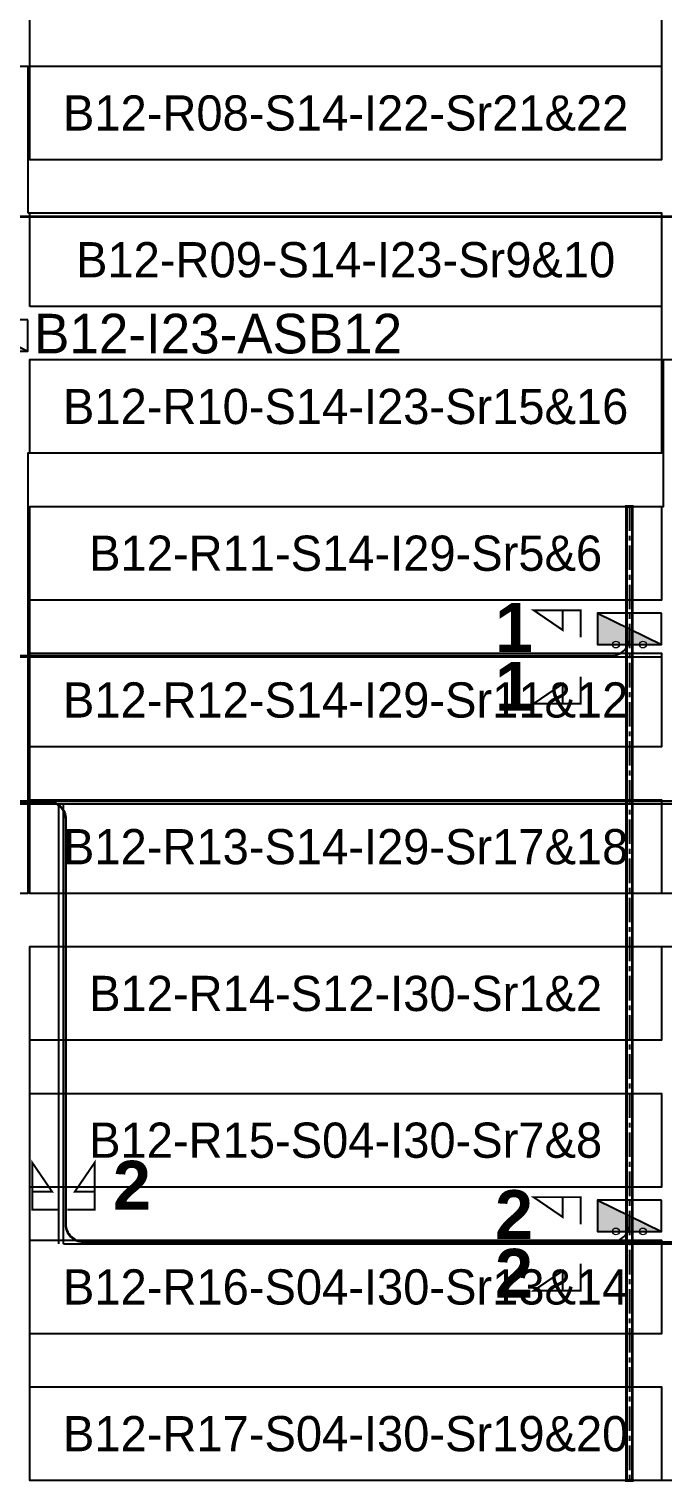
# Model space of a CAD drawing. Header units: metres. Extents: x 530339 to 530954, y 2674257 to 2674599.
# Drawn here: x 530759.8 to 530792.2, y 2674474.2 to 2674548.5 of the extents above; entities that cross this region are included whole.
import ezdxf
from ezdxf.enums import TextEntityAlignment as Align

# ---------------------------------------------------------------- set-up
doc = ezdxf.new("R2010")
doc.units = ezdxf.units.M
doc.linetypes.add('CENTER', pattern=[2, 1.25, -0.25, 0.25, -0.25])
for name, color, linetype in [('DC Trench BL-12', 40, 'Continuous'), ('E-Inverter Grouping', 2, 'Continuous'), ('Inverter Block-12', 7, 'Continuous'), ('LT Cable(AG) INV to LT Panel BL-12', 2, 'Continuous'), ('Messenger Wire Block-12 (Master Path)', 30, 'Continuous'), ('Messenger Wire Block-12 (MW Path)', 191, 'Continuous'), ('MMS Table Block-12', 8, 'Continuous'), ('Plan Line - DC BL-12', 40, 'Continuous'), ('Section Marking BL-12', 2, 'Continuous')]:
    doc.layers.add(name, color=color, linetype=linetype)
doc.layers.add('PILE', color=1, linetype='Continuous', lineweight=15)
doc.styles.add('BoldTextStyle', font='arialbd.ttf')
doc.styles.get("Standard").update_dxf_attribs({"font": 'Adani Regular.ttf'})

# ---------------------------------------------------------------- blocks, each defined once
blk = doc.blocks.new('MMS Table (32.292 x 4.788)')
at = {"color": 0}
blk.add_lwpolyline([(0, -0.002), (0, 4.786), (32.292, 4.786), (32.292, -0.002)], close=True, dxfattribs=at)
at = {"color": 7}
blk.add_attdef('ID1', text='', height=1.8, dxfattribs=at).set_placement((16.146, 2.392), align=Align.MIDDLE_CENTER)
blk = doc.blocks.new('Inverter Block')
h = blk.add_hatch(color=0)
h.dxf.hatch_style = 1
h.paths.add_polyline_path([(-1.456, 2.269), (-1.456, 0.846), (1.456, 0.846)])
at = {"color": 0}
blk.add_lwpolyline([(1.456, 2.269), (-1.456, 2.269), (-1.456, 0.846), (1.456, 0.846)], close=True, dxfattribs=at)
blk.add_lwpolyline([(-1.456, 2.269), (1.456, 0.846)], dxfattribs=at)
at = {"layer": 'PILE'}
for centre in [(-0.613, 0.846), (0.613, 0.846)]:
    blk.add_circle(centre, 0.156, dxfattribs=at)
at = {"color": 7}
blk.add_attdef('ID', (-1.456, 3.006), '', height=1.8, dxfattribs=at)

msp = doc.modelspace()

# ---------------------------------------------------------------- linework, layer by layer
at = {"layer": 'DC Trench BL-12', "color": 40, "const_width": 0.15}
msp.add_lwpolyline([(530790.646, 2674524.075), (530790.346, 2674524.075), (530790.346, 2674474.291), (530790.646, 2674474.291)], close=True, dxfattribs=at)
at = {"layer": 'E-Inverter Grouping'}
for points in [[(530695.059, 2674576.575), (530727.351, 2674576.575), (530727.351, 2674569.075), (530792.135, 2674569.075), (530792.135, 2674541.791), (530759.843, 2674541.791), (530759.843, 2674549.291), (530695.059, 2674549.291)], [(530759.743, 2674539.075), (530792.135, 2674539.075), (530792.135, 2674526.791), (530759.743, 2674526.791), (530759.743, 2674504.291), (530727.451, 2674504.291), (530727.451, 2674526.791), (530695.059, 2674526.791), (530695.059, 2674546.575), (530759.743, 2674546.575)], [(530856.919, 2674504.291), (530759.843, 2674504.291), (530759.843, 2674524.075), (530792.235, 2674524.075), (530792.235, 2674531.575), (530856.919, 2674531.575)], [(530856.919, 2674501.575), (530856.919, 2674481.791), (530824.527, 2674481.791), (530824.527, 2674474.291), (530759.843, 2674474.291), (530759.843, 2674501.575)]]:
    msp.add_lwpolyline(points, close=True, dxfattribs=at)
at = {"layer": 'LT Cable(AG) INV to LT Panel BL-12', "color": 5}
for points in [[(530719.13, 2674489.82, -0.293328), (530718.605, 2674490.639), (530718.605, 2674493.823, 0.214019), (530718.303, 2674494.496), (530711.589, 2674500.474, -0.214019), (530711.288, 2674501.146), (530711.288, 2674502.866, -0.0289), (530711.294, 2674502.969), (530711.349, 2674503.449, 0.0289), (530711.355, 2674503.553), (530711.355, 2674538.005, -0.414214), (530712.255, 2674538.905), (530886.773, 2674538.905, 0.414214), (530887.673, 2674539.805), (530887.673, 2674540.23)], [(530719.13, 2674489.749, -0.309777), (530718.555, 2674490.589), (530718.555, 2674493.801, 0.214019), (530718.253, 2674494.473), (530711.539, 2674500.451, -0.214019), (530711.238, 2674501.123), (530711.238, 2674502.868, -0.0289), (530711.244, 2674502.972), (530711.299, 2674503.452, 0.0289), (530711.305, 2674503.556), (530711.305, 2674515.555, -0.414214), (530712.205, 2674516.455), (530789.597, 2674516.455, 0.414214), (530790.497, 2674517.355), (530790.497, 2674517.73)], [(530719.13, 2674489.715, -0.317911), (530718.53, 2674490.564), (530718.53, 2674493.79, 0.214019), (530718.228, 2674494.462), (530711.514, 2674500.44, -0.214019), (530711.213, 2674501.112), (530711.213, 2674502.87, -0.0289), (530711.219, 2674502.974), (530711.274, 2674503.453, 0.0289), (530711.28, 2674503.557), (530711.28, 2674508.08, -0.414214), (530712.18, 2674508.98), (530760.764, 2674508.98, -0.414214), (530761.664, 2674508.08), (530761.664, 2674487.38, 0.414214), (530762.564, 2674486.48), (530886.773, 2674486.48, 0.414214), (530887.673, 2674487.38), (530887.673, 2674487.73)]]:
    msp.add_lwpolyline(points, format="xyb", dxfattribs=at)
at = {"layer": 'LT Cable(AG) INV to LT Panel BL-12'}
for points in [[(530717.896, 2674489.36), (530718.268, 2674489.801, 0.176949), (530718.48, 2674490.381), (530718.48, 2674493.767, 0.214019), (530718.178, 2674494.44), (530711.464, 2674500.417, -0.214019), (530711.163, 2674501.09), (530711.163, 2674502.873, -0.0289), (530711.169, 2674502.977), (530711.224, 2674503.456, 0.0289), (530711.23, 2674503.56), (530711.23, 2674508.13, -0.414214), (530712.13, 2674509.03), (530886.773, 2674509.03, 0.414214), (530887.673, 2674509.93), (530887.673, 2674510.23)], [(530717.915, 2674489.344), (530718.293, 2674489.792, 0.176949), (530718.505, 2674490.372), (530718.505, 2674493.779, 0.214019), (530718.203, 2674494.451), (530711.489, 2674500.429, -0.214019), (530711.188, 2674501.101), (530711.188, 2674502.871, -0.0289), (530711.194, 2674502.975), (530711.249, 2674503.455, 0.0289), (530711.255, 2674503.558), (530711.255, 2674508.105, -0.414214), (530712.155, 2674509.005), (530760.789, 2674509.005, -0.414214), (530761.689, 2674508.105), (530761.689, 2674487.405, 0.414214), (530762.589, 2674486.505), (530789.597, 2674486.505, 0.414214), (530790.497, 2674487.405), (530790.497, 2674487.73)]]:
    msp.add_lwpolyline(points, format="xyb", dxfattribs=at)
at = {"layer": 'Messenger Wire Block-12 (Master Path)'}
for points in [[(530711.38, 2674538.88), (530889.311, 2674538.88)], [(530711.38, 2674516.38), (530792.135, 2674516.38)], [(530711.38, 2674508.88), (530889.311, 2674508.88)], [(530761.564, 2674486.38), (530761.564, 2674508.88)], [(530761.564, 2674486.38), (530889.311, 2674486.38)]]:
    msp.add_lwpolyline(points, dxfattribs=at)
at = {"layer": 'Messenger Wire Block-12 (MW Path)', "const_width": 0.1}
for points in [[(530711.38, 2674538.88), (530889.311, 2674538.88)], [(530711.38, 2674516.38), (530792.135, 2674516.38)], [(530711.38, 2674508.88), (530889.311, 2674508.88)], [(530761.314, 2674486.38), (530761.314, 2674508.88)], [(530761.564, 2674486.38), (530889.311, 2674486.38)]]:
    msp.add_lwpolyline(points, dxfattribs=at)
at = {"layer": 'Plan Line - DC BL-12', "color": 6, "linetype": 'CENTER'}
msp.add_lwpolyline([(530790.497, 2674524.075), (530790.497, 2674474.291)], dxfattribs=at)
at = {"layer": 'Section Marking BL-12', "color": 94, "lineweight": 35, "true_color": 0x00a500, "const_width": 0.1}
for points in [[(530787.997, 2674517.38), (530787.997, 2674518.77), (530785.597, 2674518.77), (530787.077, 2674517.76), (530787.077, 2674518.77)], [(530787.997, 2674515.38), (530787.997, 2674513.99), (530785.597, 2674513.99), (530787.077, 2674515), (530787.077, 2674513.99)], [(530761.364, 2674488.13), (530759.974, 2674488.13), (530759.974, 2674490.53), (530760.984, 2674489.05), (530759.974, 2674489.05)], [(530761.764, 2674488.13), (530763.154, 2674488.13), (530763.154, 2674490.53), (530762.144, 2674489.05), (530763.154, 2674489.05)], [(530787.997, 2674487.38), (530787.997, 2674488.77), (530785.597, 2674488.77), (530787.077, 2674487.76), (530787.077, 2674488.77)], [(530787.997, 2674485.38), (530787.997, 2674483.99), (530785.597, 2674483.99), (530787.077, 2674485), (530787.077, 2674483.99)]]:
    msp.add_lwpolyline(points, dxfattribs=at)

# ---------------------------------------------------------------- block references
at = {"layer": 'Inverter Block-12'}
ref = msp.add_blockref('Inverter Block', (530758.105, 2674531.065), dxfattribs=dict(at, xscale=1.124999999976148, yscale=1.124999999976148, zscale=1.124999999976148))
ref.add_attrib('ID', 'B12-I23-ASB12', (530760.062, 2674531.894), dxfattribs={"layer": '0', "color": 7, "height": 2.025})
ref = msp.add_blockref('Inverter Block', (530790.497, 2674516.065), dxfattribs=dict(at, xscale=1.124999999976148, yscale=1.124999999976148, zscale=1.124999999976148))
ref.add_attrib('ID', 'B12-I29-ASB12', (530792.454, 2674516.894), dxfattribs={"layer": '0', "color": 7, "height": 2.025})
ref = msp.add_blockref('Inverter Block', (530790.497, 2674486.065), dxfattribs=dict(at, xscale=1.124999999976148, yscale=1.124999999976148, zscale=1.124999999976148))
ref.add_attrib('ID', 'B12-I30-ASB09', (530792.454, 2674486.894), dxfattribs={"layer": '0', "color": 7, "height": 2.025})
at = {"layer": 'MMS Table Block-12'}
for p, values in [((530759.843, 2674541.791), {'ID1': 'B12-R08-S14-I22-Sr21&22'}), ((530759.843, 2674534.291), {'ID1': 'B12-R09-S14-I23-Sr9&10'}), ((530759.843, 2674526.791), {'ID1': 'B12-R10-S14-I23-Sr15&16'}), ((530759.843, 2674519.291), {'ID1': 'B12-R11-S14-I29-Sr5&6'}), ((530759.843, 2674511.791), {'ID1': 'B12-R12-S14-I29-Sr11&12'}), ((530759.843, 2674504.291), {'ID1': 'B12-R13-S14-I29-Sr17&18'}), ((530759.843, 2674496.791), {'ID1': 'B12-R14-S12-I30-Sr1&2'}), ((530759.843, 2674489.291), {'ID1': 'B12-R15-S04-I30-Sr7&8'}), ((530759.843, 2674481.791), {'ID1': 'B12-R16-S04-I30-Sr13&14'}), ((530759.843, 2674474.291), {'ID1': 'B12-R17-S04-I30-Sr19&20'})]:
    msp.add_blockref('MMS Table (32.292 x 4.788)', p, dxfattribs=at).add_auto_attribs(values)

# ---------------------------------------------------------------- texts
at = {"layer": 'Section Marking BL-12', "color": 94, "true_color": 0x00a500, "style": 'BoldTextStyle'}
for s, p in [('1', (530784.597, 2674517.88)), ('1', (530784.597, 2674514.88)), ('2', (530765.064, 2674489.38)), ('2', (530784.597, 2674487.88)), ('2', (530784.597, 2674484.88))]:
    msp.add_text(s, height=2.5, dxfattribs=at).set_placement(p, align=Align.MIDDLE_CENTER)

doc.saveas('drawing.dxf')
